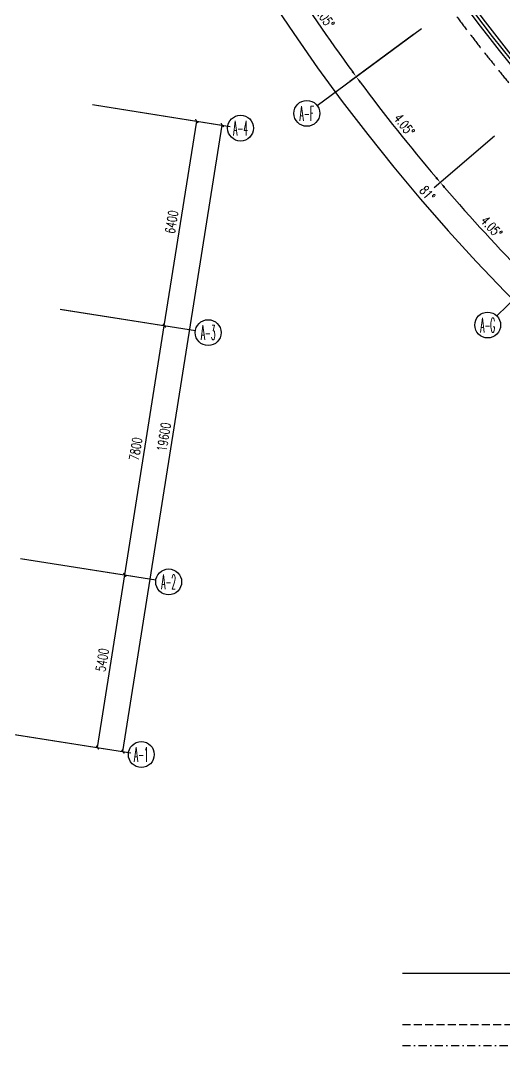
# Model space of a CAD drawing. Extents: x 13680 to 1640314, y -473492 to 65390.
# Drawn here: x 1343678 to 1358628, y -451382 to -419708 of the extents above; entities that cross this region are included whole.
import ezdxf
from ezdxf.enums import TextEntityAlignment as Align

# ---------------------------------------------------------------- set-up
doc = ezdxf.new("R2010")
doc.units = 0
doc.header["$LTSCALE"] = 1000
doc.header["$MEASUREMENT"] = 0
doc.linetypes.add('DASH', pattern=[0.35, 0.25, -0.1])
doc.linetypes.add('DASHDOT', pattern=[1, 0.5, -0.25, 0, -0.25])
for name, color, linetype in [('AXIS', 1, 'Continuous'), ('AXIS_TEXT', 7, 'Continuous'), ('LINE', 123, 'Continuous'), ('WALL', 255, 'Continuous'), ('WINDOW', 2, 'Continuous'), ('WIRE-照明', 120, 'Continuous')]:
    doc.layers.add(name, color=color, linetype=linetype)
doc.styles.add('_HZTXT', font='txt.shx', dxfattribs={"width": 0.8, "bigfont": 'HZTXT.shx'})
doc.styles.add('_TCH_AXIS', font='COMPLEX', dxfattribs={"bigfont": 'GBCBIG'})
doc.styles.add('_TCH_DIM_T3', font='SIMPLEX', dxfattribs={"width": 0.705882, "bigfont": 'GBCBIG'})
doc.linetypes.add('FENCELINE1', pattern='A,0.25,-0.1,[133,ltypeshp.shx,S=0.1,R=0,X=-0.1,Y=0],-0.1,1', length=1.45)
doc.dimstyles.new('_TCH_ARCH&&100', dxfattribs={"dimtxt": 297.5, "dimasz": 100, "dimexe": 250, "dimexo": 300, "dimgap": 126.25, "dimtad": 1, "dimdec": 0, "dimzin": 0, "dimdsep": 46, "dimtxsty": '_TCH_DIM_T3', "dimblk": 'ARCHTICK', "dimcen": 0.09, "dimclrt": 7, "dimazin": 2, "dimtfac": 1, "dimtdec": 0, "dimtix": 1, "dimtmove": 2, "dimatfit": 3, "dimfxl": 1, "dimtolj": 1, "dimtzin": 0, "dimarcsym": 0})
doc.dimstyles.new('_TCH_ARROW&&100', dxfattribs={"dimtxt": 297.5, "dimasz": 200, "dimexe": 250, "dimexo": 300, "dimgap": 126.25, "dimtad": 1, "dimdec": 0, "dimzin": 0, "dimdsep": 46, "dimtxsty": '_TCH_DIM_T3', "dimcen": 0.09, "dimclrt": 7, "dimazin": 2, "dimtfac": 1, "dimtdec": 0, "dimtix": 1, "dimtmove": 2, "dimatfit": 3, "dimfxl": 1, "dimtolj": 1, "dimtzin": 0, "dimarcsym": 0})

# ---------------------------------------------------------------- blocks, each defined once
blk = doc.blocks.new('_ArchTick')
at = {"color": 0, "linetype": 'ByBlock', "const_width": 0.4}
blk.add_lwpolyline([(-0.5, -0.5), (0.5, 0.5)], dxfattribs=at)
blk = doc.blocks.new('*D341')
at = {"layer": 'AXIS', "color": 0, "lineweight": -2, "transparency": 16777216}
for p, q in [((1334701, -452505), (1338109, -453045)), ((1337017, -458339), (1337862, -453005)), ((1333856, -457838), (1337264, -458378))]:
    blk.add_line(p, q, dxfattribs=at)
at = {"layer": 'Defpoints', "color": 0, "transparency": 16777216}
for p in [(1334405, -452458), (1337862, -453005), (1333560, -457791)]:
    blk.add_point(p, dxfattribs=at)
at = {"layer": 'AXIS', "color": 0, "lineweight": -2, "transparency": 16777216, "xscale": 100, "yscale": 100, "zscale": 100}
for p, rotation in [((1337862, -453005), 80.99988415222704), ((1337017, -458339), 260.999884152227)]:
    blk.add_blockref('_ArchTick', p, dxfattribs=dict(at, rotation=rotation))
at = {"layer": 'AXIS', "color": 7, "transparency": 16777216, "insert": (1337168, -455629), "char_height": 297.5, "attachment_point": 5, "rotation": 80.9999, "style": '_TCH_DIM_T3'}
blk.add_mtext('\\A1;5400', dxfattribs=at)
blk = doc.blocks.new('*D342')
at = {"layer": 'AXIS', "color": 0, "lineweight": -2, "transparency": 16777216}
for p, q in [((1335921, -444801), (1339329, -445341)), ((1337862, -453005), (1339082, -445301)), ((1334701, -452505), (1338109, -453045))]:
    blk.add_line(p, q, dxfattribs=at)
at = {"layer": 'Defpoints', "color": 0, "transparency": 16777216}
for p in [(1335625, -444754), (1339082, -445301), (1334405, -452458)]:
    blk.add_point(p, dxfattribs=at)
at = {"layer": 'AXIS', "color": 0, "lineweight": -2, "transparency": 16777216, "xscale": 100, "yscale": 100, "zscale": 100}
for p, rotation in [((1339082, -445301), 80.99988415222906), ((1337862, -453005), 260.9998841522291)]:
    blk.add_blockref('_ArchTick', p, dxfattribs=dict(at, rotation=rotation))
at = {"layer": 'AXIS', "color": 7, "transparency": 16777216, "insert": (1338200, -449110), "char_height": 297.5, "attachment_point": 5, "rotation": 80.9999, "style": '_TCH_DIM_T3'}
blk.add_mtext('\\A1;7800', dxfattribs=at)
blk = doc.blocks.new('*D343')
at = {"layer": 'AXIS', "color": 0, "lineweight": -2, "transparency": 16777216}
for p, q in [((1336923, -438480), (1340330, -439019)), ((1339082, -445301), (1340083, -438980)), ((1335921, -444801), (1339329, -445341))]:
    blk.add_line(p, q, dxfattribs=at)
at = {"layer": 'Defpoints', "color": 0, "transparency": 16777216}
for p in [(1336626, -438433), (1340083, -438980), (1335625, -444754)]:
    blk.add_point(p, dxfattribs=at)
at = {"layer": 'AXIS', "color": 0, "lineweight": -2, "transparency": 16777216, "xscale": 100, "yscale": 100, "zscale": 100}
for p, rotation in [((1340083, -438980), 80.99988415222695), ((1339082, -445301), 260.999884152227)]:
    blk.add_blockref('_ArchTick', p, dxfattribs=dict(at, rotation=rotation))
at = {"layer": 'AXIS', "color": 7, "transparency": 16777216, "insert": (1339311, -442098), "char_height": 297.5, "attachment_point": 5, "rotation": 80.9999, "style": '_TCH_DIM_T3'}
blk.add_mtext('\\A1;6400', dxfattribs=at)
blk = doc.blocks.new('*D344')
at = {"layer": 'AXIS', "color": 0, "lineweight": -2, "transparency": 16777216}
for p, q in [((1336923, -438480), (1341120, -439145)), ((1337807, -458464), (1340873, -439105)), ((1333856, -457838), (1338054, -458503))]:
    blk.add_line(p, q, dxfattribs=at)
at = {"layer": 'Defpoints', "color": 0, "transparency": 16777216}
for p in [(1336626, -438433), (1340873, -439105), (1333560, -457791)]:
    blk.add_point(p, dxfattribs=at)
at = {"layer": 'AXIS', "color": 0, "lineweight": -2, "transparency": 16777216, "xscale": 100, "yscale": 100, "zscale": 100}
for p, rotation in [((1340873, -439105), 80.9998841522272), ((1337807, -458464), 260.9998841522272)]:
    blk.add_blockref('_ArchTick', p, dxfattribs=dict(at, rotation=rotation))
at = {"layer": 'AXIS', "color": 7, "transparency": 16777216, "insert": (1339069, -448742), "char_height": 297.5, "attachment_point": 5, "rotation": 80.9999, "style": '_TCH_DIM_T3'}
blk.add_mtext('\\A1;19600', dxfattribs=at)
blk = doc.blocks.new('*D414')
at = {"layer": 'AXIS', "color": 0, "lineweight": -2, "transparency": 16777216}
for p, q in [((1365719, -434080), (1363651, -435393)), ((1367989, -437391), (1366018, -438847))]:
    blk.add_line(p, q, dxfattribs=at)
blk.add_arc((1413677, -403645), 59000, 212.59422, 216.25576, dxfattribs=at)
at = {"layer": 'AXIS', "color": 0, "transparency": 16777216}
for points in [[(1363941, -435446), (1363998, -435410), (1363862, -435259)], [(1366127, -438518), (1366074, -438557), (1366219, -438698)]]:
    blk.add_solid(points, dxfattribs=at)
at = {"layer": 'Defpoints', "color": 0, "transparency": 16777216}
for p in [(1413677, -403645), (1365973, -433920), (1364621, -436424), (1368230, -437213)]:
    blk.add_point(p, dxfattribs=at)
at = {"layer": 'AXIS', "color": 7, "transparency": 16777216, "insert": (1365237, -436844), "char_height": 297.5, "attachment_point": 5, "rotation": 304.425, "style": '_TCH_DIM_T3'}
blk.add_mtext('\\A1;4.05°', dxfattribs=at)
blk = doc.blocks.new('*D415')
at = {"layer": 'AXIS', "color": 0, "lineweight": -2, "transparency": 16777216}
for p, q in [((1367989, -437391), (1366018, -438847)), ((1370487, -440534), (1368624, -442126))]:
    blk.add_line(p, q, dxfattribs=at)
blk.add_arc((1413677, -403645), 59000, 216.6442, 220.30638, dxfattribs=at)
at = {"layer": 'AXIS', "color": 0, "transparency": 16777216}
for points in [[(1366311, -438879), (1366365, -438839), (1366219, -438698)], [(1368710, -441789), (1368659, -441833), (1368814, -441963)]]:
    blk.add_solid(points, dxfattribs=at)
at = {"layer": 'Defpoints', "color": 0, "transparency": 16777216}
for p in [(1413677, -403645), (1368230, -437213), (1367058, -439807), (1370715, -440340)]:
    blk.add_point(p, dxfattribs=at)
at = {"layer": 'AXIS', "color": 7, "transparency": 16777216, "insert": (1367703, -440183), "char_height": 297.5, "attachment_point": 5, "rotation": 308.4753, "style": '_TCH_DIM_T3'}
blk.add_mtext('\\A1;4.05°', dxfattribs=at)
blk = doc.blocks.new('*D416')
at = {"layer": 'AXIS', "color": 0, "lineweight": -2, "transparency": 16777216}
for p, q in [((1370487, -440534), (1368624, -442126)), ((1373199, -443492), (1371453, -445211))]:
    blk.add_line(p, q, dxfattribs=at)
blk.add_arc((1413677, -403645), 59000, 220.69483, 224.35579, dxfattribs=at)
at = {"layer": 'AXIS', "color": 0, "transparency": 16777216}
for points in [[(1368919, -442137), (1368969, -442093), (1368814, -441963)], [(1371515, -444870), (1371468, -444916), (1371632, -445036)]]:
    blk.add_solid(points, dxfattribs=at)
at = {"layer": 'Defpoints', "color": 0, "transparency": 16777216}
for p in [(1413677, -403645), (1370715, -440340), (1369729, -443009), (1373413, -443282)]:
    blk.add_point(p, dxfattribs=at)
at = {"layer": 'AXIS', "color": 7, "transparency": 16777216, "insert": (1370398, -443338), "char_height": 297.5, "attachment_point": 5, "rotation": 312.5253, "style": '_TCH_DIM_T3'}
blk.add_mtext('\\A1;4.05°', dxfattribs=at)
blk = doc.blocks.new('*D424')
at = {"layer": 'AXIS', "color": 0, "lineweight": -2, "transparency": 16777216}
for p, q in [((1356877, -403645), (1353627, -403645)), ((1404792, -459746), (1404283, -462956))]:
    blk.add_line(p, q, dxfattribs=at)
blk.add_arc((1413677, -403645), 59800, 180.19165, 260.80826, dxfattribs=at)
at = {"layer": 'AXIS', "color": 0, "transparency": 16777216}
for points in [[(1353844, -403845), (1353911, -403845), (1353877, -403645)], [(1404130, -462645), (1404120, -462710), (1404322, -462709)]]:
    blk.add_solid(points, dxfattribs=at)
at = {"layer": 'Defpoints', "color": 0, "transparency": 16777216}
for p in [(1357177, -403645), (1413677, -403645), (1360395, -430794), (1404839, -459450)]:
    blk.add_point(p, dxfattribs=at)
at = {"layer": 'AXIS', "color": 7, "transparency": 16777216, "insert": (1368414, -442304), "char_height": 297.5, "attachment_point": 5, "rotation": 310.5, "style": '_TCH_DIM_T3'}
blk.add_mtext('\\A1;81°', dxfattribs=at)
blk = doc.blocks.new('2FX')
at = {"layer": 'AXIS'}
for p, q in [((1336864.4, -438470.5), (1341044.1, -439132.5)), ((1335863.2, -444791.7), (1340042.9, -445453.7)), ((1334643, -452495.6), (1338822.7, -453157.7))]:
    blk.add_line(p, q, dxfattribs=at)
for centre in [(1341439.2, -439195.1), (1340438, -445516.3), (1339217.8, -453220.2), (1338373, -458553.7)]:
    blk.add_circle(centre, 400, dxfattribs=at)
at = {"layer": 'AXIS_TEXT', "style": '_TCH_AXIS'}
for s, width, p, p2 in [('A-4', 0.333333, (1341212.9, -439421.3), (1341665.4, -439421.3)), ('A-3', 0.344262, (1340211.7, -445742.5), (1340664.2, -445742.5)), ('A-2', 0.344262, (1338991.5, -453446.5), (1339444, -453446.5)), ('A-1', 0.375, (1338146.7, -458780), (1338599.3, -458780))]:
    blk.add_text(s, height=452.55, dxfattribs=dict(at, width=width)).set_placement(p, p2, align=Align.FIT)
at = {"layer": 'WALL', "color": 2, "style": '_HZTXT', "width": 0.8, "flags": 8}
blk.add_attdef('北', text='', height=500, rotation=8, dxfattribs=at).set_placement((1282216.6, -399376.5), align=Align.MIDDLE)
at = {"layer": 'AXIS'}
for p1, p2, distance, picture, middle in [((1333560, -457791.4), (1336626.2, -438432.8), -4300, '*D344', (1339068.6, -448741.8)), ((1335625, -444754), (1336626.2, -438432.8), -3500, '*D343', (1339310.9, -442097.9)), ((1334404.8, -452457.9), (1335625, -444754), -3500, '*D342', (1338200.2, -449110.4)), ((1333560, -457791.4), (1334404.8, -452457.9), -3500, '*D341', (1337167.7, -455629.2))]:
    dim = blk.add_aligned_dim(p1=p1, p2=p2, distance=distance, dimstyle='_TCH_ARCH&&100', dxfattribs=at)
    dim.commit()
    dim.dimension.update_dxf_attribs({"geometry": picture, "text_midpoint": middle})
blk = doc.blocks.new('3FX')
at = {"layer": 'AXIS'}
for p, q in [((1368230.1, -437213.1), (1365012.6, -439589.6)), ((1373413.2, -443281.9), (1370562.7, -446088))]:
    blk.add_line(p, q, dxfattribs=at)
for centre in [(1364690.8, -439827.3), (1370277.6, -446368.6)]:
    blk.add_circle(centre, 400, dxfattribs=at)
at = {"layer": 'LINE', "linetype": 'DASH', "ltscale": 2}
blk.add_arc((1413677.3, -403645.3), 55400, 179.17262, 261.82632, dxfattribs=at)
at = {"layer": 'WINDOW'}
for centre, radius, start, end in [((1413655.8, -403663.7), 54971.6, 212.50006, 228.49994), ((1413677.3, -403645.3), 54800, 212.60911, 224.3409)]:
    blk.add_arc(centre, radius, start, end, dxfattribs=at)
at = {"layer": 'WINDOW', "linetype": 'FENCELINE1', "ltscale": 0.5}
blk.add_arc((1413655.8, -403663.7), 54871.6, 212.50006, 228.49994, dxfattribs=at)
at = {"layer": 'AXIS_TEXT', "style": '_TCH_AXIS'}
for s, width, p, p2 in [('A-F', 0.333333, (1364464.6, -440053.5), (1364917.1, -440053.5)), ('A-G', 0.323077, (1370051.4, -446594.9), (1370503.9, -446594.9))]:
    blk.add_text(s, height=452.55, dxfattribs=dict(at, width=width)).set_placement(p, p2, align=Align.FIT)
at = {"layer": 'WALL', "color": 2, "style": '_HZTXT', "width": 0.8, "flags": 8}
blk.add_attdef('北', text='', height=500, rotation=8, dxfattribs=at).set_placement((1355810.2, -399276.5), align=Align.MIDDLE)
at = {"layer": 'AXIS'}
for base, p1, p2, picture, middle in [((1360395.1, -430793.9), (1357177.3, -403645.3), (1404838.7, -459449.7), '*D424', (1368414.1, -442303.7)), ((1364620.6, -436424), (1365972.8, -433919.5), (1368230.1, -437213.1), '*D414', (1365237, -436844.1)), ((1367058.3, -439807), (1368230.1, -437213.1), (1370714.8, -440339.6), '*D415', (1367702.9, -440182.7)), ((1369728.8, -443009.4), (1370714.8, -440339.6), (1373413.2, -443281.9), '*D416', (1370398.2, -443338.5))]:
    dim = blk.add_angular_dim_3p(base=base, center=(1413677.3, -403645.3), p1=p1, p2=p2, dimstyle='_TCH_ARROW&&100', dxfattribs=at)
    dim.commit()
    dim.dimension.update_dxf_attribs({"geometry": picture, "text_midpoint": middle})

msp = doc.modelspace()

# ---------------------------------------------------------------- linework, layer by layer
at = {"layer": 'WIRE-照明', "linetype": 'Continuous'}
msp.add_line((1355475.84, -449147.667), (1359693.476, -449147.667), dxfattribs=at)
at = {"layer": 'WIRE-照明', "linetype": 'DASH'}
msp.add_line((1355475.84, -450731.81), (1359693.476, -450731.81), dxfattribs=at)
at = {"layer": 'WIRE-照明', "linetype": 'DASHDOT', "ltscale": 0.5}
msp.add_line((1355475.84, -451382.284), (1359693.476, -451382.284), dxfattribs=at)

# ---------------------------------------------------------------- block references
for name, p in [('3FX', (-12168.458, 17249.31)), ('2FX', (9036.596, 16162.546))]:
    msp.add_blockref(name, p)

doc.saveas('drawing.dxf')
